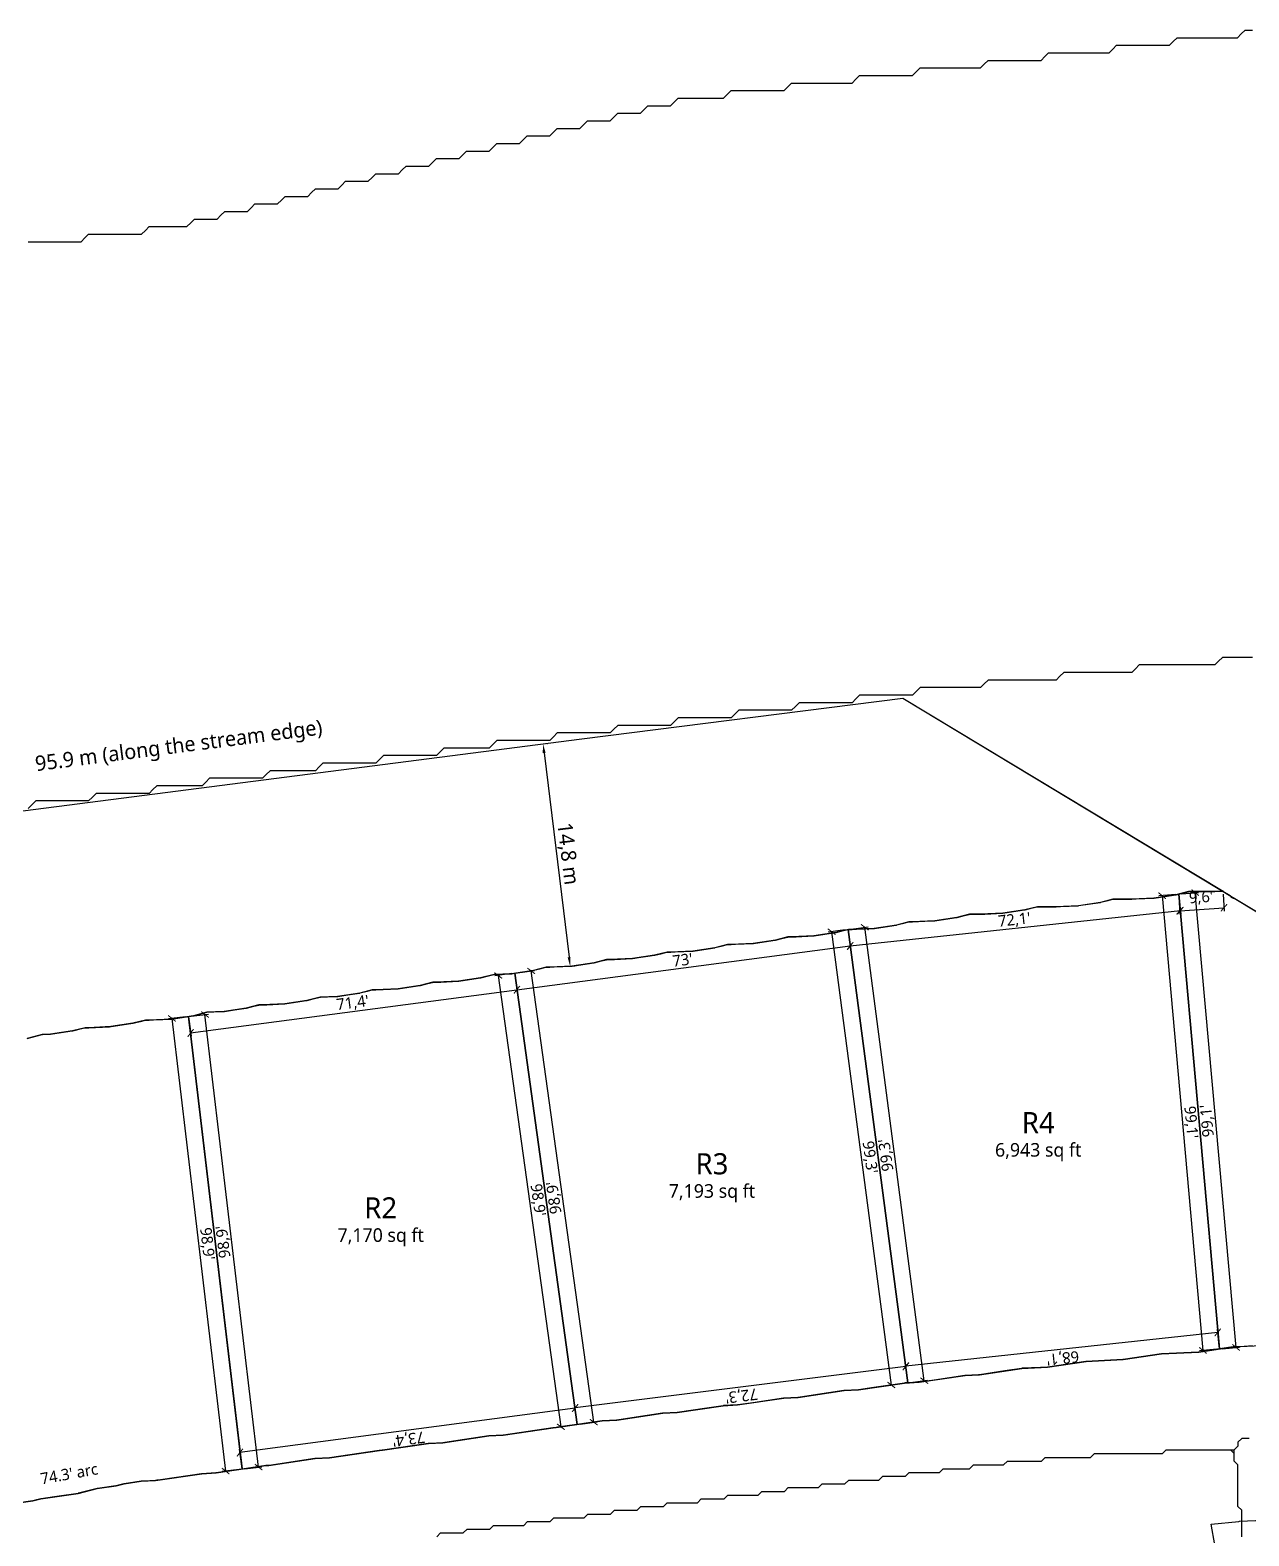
# Model space of a CAD drawing. Header units: metres. Extents: x 77 to 647, y -942 to -10.
# Drawn here: x 294.6 to 375.3, y -110.4 to -10.8 of the extents above; entities that cross this region are included whole.
import ezdxf
from ezdxf.enums import TextEntityAlignment as Align

# ---------------------------------------------------------------- set-up
doc = ezdxf.new("R2010")
doc.units = ezdxf.units.M
for name, color, linetype in [('COLONY_BOUNDARY', 3, 'Continuous'), ('DIM_BOUNDARY', 3, 'Continuous'), ('DIM_GARDEN', 82, 'Continuous'), ('DIM_PLOTS', 5, 'Continuous'), ('DIM_PLOTS_ARC', 5, 'Continuous'), ('MEDIANS', 94, 'Continuous'), ('PLOT_TEXT', 7, 'Continuous'), ('PLOTS', 1, 'Continuous'), ('RIVERSIDE_GARDEN', 82, 'Continuous'), ('ROAD_CENTRELINE', 9, 'Continuous'), ('ROADS', 8, 'Continuous'), ('STREAM', 5, 'Continuous')]:
    doc.layers.add(name, color=color, linetype=linetype)
doc.styles.add('OpenSans', font='OpenSans-Regular.ttf')
doc.dimstyles.new('PLOT_FT', dxfattribs={"dimtxt": 0.75, "dimasz": 0.45, "dimexe": 0.225, "dimexo": 0.1875, "dimgap": 0.15, "dimtad": 1, "dimdec": 1, "dimlfac": 3.28084, "dimtxsty": 'OpenSans', "dimblk": 'ARCHTICK', "dimcen": 2.5, "dimazin": 3, "dimtfac": 1, "dimtmove": 0, "dimatfit": 3})
doc.dimstyles.new('ROAD_M', dxfattribs={"dimtxt": 1, "dimasz": 0.6, "dimexe": 0.3, "dimexo": 0.25, "dimgap": 0.2, "dimtad": 1, "dimdec": 1, "dimtxsty": 'OpenSans', "dimcen": 2.5, "dimazin": 3, "dimtfac": 1, "dimtmove": 0, "dimatfit": 3})

# ---------------------------------------------------------------- blocks, each defined once
blk = doc.blocks.new('_ARCHTICK')
at = {"color": 0, "linetype": 'BYBLOCK', "const_width": 0.15}
blk.add_lwpolyline([(-0.5, -0.5), (0.5, 0.5)], dxfattribs=at)
blk = doc.blocks.new('*D2')
at = {"color": 0}
for p, q in [((304.917, -76.032), (303.787, -76.166)), ((304.011, -76.139), (307.558, -106.084)), ((308.464, -105.976), (307.335, -106.11))]:
    blk.add_line(p, q, dxfattribs=at)
at = {"layer": 'Defpoints'}
for p in [(304.011, -76.139), (305.103, -76.01), (308.65, -105.954)]:
    blk.add_point(p, dxfattribs=at)
at = {"layer": 'DIM_PLOTS', "color": 0, "xscale": 0.44999999999999996, "yscale": 0.44999999999999996}
for p, rotation in [((304.011, -76.139), 96.75597463988943), ((307.558, -106.084), -83.24402536011057)]:
    blk.add_blockref('_ARCHTICK', p, dxfattribs=dict(at, rotation=rotation))
at = {"layer": 'DIM_PLOTS', "color": 0, "insert": (306.306, -91.05), "char_height": 0.75, "attachment_point": 5, "rotation": 276.75597, "style": 'OpenSans'}
blk.add_mtext("98,9'", dxfattribs=at)
blk = doc.blocks.new('*D3')
at = {"color": 0}
for p, q in [((330.68, -101.914), (308.506, -104.864)), ((330.8, -102.818), (330.65, -101.691)), ((308.626, -105.769), (308.476, -104.641))]:
    blk.add_line(p, q, dxfattribs=at)
at = {"layer": 'Defpoints'}
for p in [(330.68, -101.914), (330.825, -103.004), (308.651, -105.955)]:
    blk.add_point(p, dxfattribs=at)
at = {"layer": 'DIM_PLOTS', "color": 0, "xscale": 0.44999999999999996, "yscale": 0.44999999999999996}
for p, rotation in [((330.68, -101.914), 7.578768556528843), ((308.506, -104.864), -172.42123144347116)]:
    blk.add_blockref('_ARCHTICK', p, dxfattribs=dict(at, rotation=rotation))
at = {"layer": 'DIM_PLOTS', "color": 0, "insert": (319.662, -103.909), "char_height": 0.75, "attachment_point": 5, "rotation": 187.57877, "style": 'OpenSans'}
blk.add_mtext("73,4'", dxfattribs=at)
blk = doc.blocks.new('*D4')
at = {"color": 0}
for p, q in [((305.29, -75.987), (306.419, -75.853)), ((309.743, -105.825), (306.196, -75.88)), ((308.837, -105.932), (309.967, -105.799))]:
    blk.add_line(p, q, dxfattribs=at)
at = {"layer": 'Defpoints'}
for p in [(305.103, -76.009), (308.651, -105.955), (309.743, -105.825)]:
    blk.add_point(p, dxfattribs=at)
at = {"layer": 'DIM_PLOTS', "color": 0, "xscale": 0.44999999999999996, "yscale": 0.44999999999999996}
for p, rotation in [((306.196, -75.88), 96.75592663184092), ((309.743, -105.825), 276.7559266318409)]:
    blk.add_blockref('_ARCHTICK', p, dxfattribs=dict(at, rotation=rotation))
at = {"layer": 'DIM_PLOTS', "color": 0, "insert": (307.448, -90.914), "char_height": 0.75, "attachment_point": 5, "rotation": 96.75593, "style": 'OpenSans'}
blk.add_mtext("98,9'", dxfattribs=at)
blk = doc.blocks.new('*D5')
at = {"color": 0}
for p, q in [((326.71, -73.333), (326.86, -74.461)), ((305.248, -77.1), (326.83, -74.238)), ((305.128, -76.195), (305.277, -77.323))]:
    blk.add_line(p, q, dxfattribs=at)
at = {"layer": 'Defpoints'}
for p in [(326.685, -73.148), (305.103, -76.009), (305.248, -77.1)]:
    blk.add_point(p, dxfattribs=at)
at = {"layer": 'DIM_PLOTS', "color": 0, "xscale": 0.44999999999999996, "yscale": 0.44999999999999996}
for p, rotation in [((326.83, -74.238), 7.5530966380706195), ((305.248, -77.1), 187.55309663807063)]:
    blk.add_blockref('_ARCHTICK', p, dxfattribs=dict(at, rotation=rotation))
at = {"layer": 'DIM_PLOTS', "color": 0, "insert": (315.97, -75.148), "char_height": 0.75, "attachment_point": 5, "rotation": 7.5531, "style": 'OpenSans'}
blk.add_mtext("71,4'", dxfattribs=at)
blk = doc.blocks.new('*D6')
at = {"color": 0}
for p, q in [((326.5, -73.173), (325.373, -73.33)), ((325.596, -73.299), (329.735, -103.155)), ((330.639, -103.03), (329.512, -103.186))]:
    blk.add_line(p, q, dxfattribs=at)
at = {"layer": 'Defpoints'}
for p in [(325.596, -73.299), (326.685, -73.148), (330.825, -103.004)]:
    blk.add_point(p, dxfattribs=at)
at = {"layer": 'DIM_PLOTS', "color": 0, "xscale": 0.44999999999999996, "yscale": 0.44999999999999996}
for p, rotation in [((325.596, -73.299), 97.893461445493), ((329.735, -103.155), -82.106538554507)]:
    blk.add_blockref('_ARCHTICK', p, dxfattribs=dict(at, rotation=rotation))
at = {"layer": 'DIM_PLOTS', "color": 0, "insert": (328.186, -88.155), "char_height": 0.75, "attachment_point": 5, "rotation": 277.89346, "style": 'OpenSans'}
blk.add_mtext("98,9'", dxfattribs=at)
blk = doc.blocks.new('*D7')
at = {"color": 0}
for p, q in [((352.55, -99.158), (330.687, -101.913)), ((352.664, -100.063), (352.522, -98.934)), ((330.801, -102.818), (330.659, -101.69))]:
    blk.add_line(p, q, dxfattribs=at)
at = {"layer": 'Defpoints'}
for p in [(352.55, -99.158), (352.688, -100.249), (330.825, -103.004)]:
    blk.add_point(p, dxfattribs=at)
at = {"layer": 'DIM_PLOTS', "color": 0, "xscale": 0.44999999999999996, "yscale": 0.44999999999999996}
for p, rotation in [((352.55, -99.158), 7.182496109226975), ((330.687, -101.913), -172.81750389077303)]:
    blk.add_blockref('_ARCHTICK', p, dxfattribs=dict(at, rotation=rotation))
at = {"layer": 'DIM_PLOTS', "color": 0, "insert": (341.684, -101.056), "char_height": 0.75, "attachment_point": 5, "rotation": 187.1825, "style": 'OpenSans'}
blk.add_mtext("72,3'", dxfattribs=at)
blk = doc.blocks.new('*D8')
at = {"color": 0}
for p, q in [((326.871, -73.122), (327.998, -72.966)), ((331.914, -102.853), (327.775, -72.996)), ((331.011, -102.978), (332.137, -102.822))]:
    blk.add_line(p, q, dxfattribs=at)
at = {"layer": 'Defpoints'}
for p in [(326.685, -73.148), (330.825, -103.004), (331.914, -102.853)]:
    blk.add_point(p, dxfattribs=at)
at = {"layer": 'DIM_PLOTS', "color": 0, "xscale": 0.44999999999999996, "yscale": 0.44999999999999996}
for p, rotation in [((327.775, -72.996), 97.89346144549302), ((331.914, -102.853), 277.893461445493)]:
    blk.add_blockref('_ARCHTICK', p, dxfattribs=dict(at, rotation=rotation))
at = {"layer": 'DIM_PLOTS', "color": 0, "insert": (329.325, -87.997), "char_height": 0.75, "attachment_point": 5, "rotation": 97.89346, "style": 'OpenSans'}
blk.add_mtext("98,9'", dxfattribs=at)
blk = doc.blocks.new('*D9')
at = {"color": 0}
for p, q in [((348.763, -70.441), (348.911, -71.569)), ((326.828, -74.238), (348.882, -71.346)), ((326.71, -73.333), (326.858, -74.461))]:
    blk.add_line(p, q, dxfattribs=at)
at = {"layer": 'Defpoints'}
for p in [(348.739, -70.255), (326.685, -73.148), (326.828, -74.238)]:
    blk.add_point(p, dxfattribs=at)
at = {"layer": 'DIM_PLOTS', "color": 0, "xscale": 0.44999999999999996, "yscale": 0.44999999999999996}
for p, rotation in [((348.882, -71.346), 7.471365682829968), ((326.828, -74.238), 187.47136568282997)]:
    blk.add_blockref('_ARCHTICK', p, dxfattribs=dict(at, rotation=rotation))
at = {"layer": 'DIM_PLOTS', "color": 0, "insert": (337.787, -72.272), "char_height": 0.75, "attachment_point": 5, "rotation": 7.47137, "style": 'OpenSans'}
blk.add_mtext("73'", dxfattribs=at)
blk = doc.blocks.new('*D10')
at = {"color": 0}
for p, q in [((348.553, -70.28), (347.425, -70.428)), ((347.648, -70.399), (351.597, -100.393)), ((352.502, -100.274), (351.374, -100.422))]:
    blk.add_line(p, q, dxfattribs=at)
at = {"layer": 'Defpoints'}
for p in [(347.648, -70.399), (348.739, -70.255), (352.688, -100.249)]:
    blk.add_point(p, dxfattribs=at)
at = {"layer": 'DIM_PLOTS', "color": 0, "xscale": 0.44999999999999996, "yscale": 0.44999999999999996}
for p, rotation in [((347.648, -70.399), 97.50030041670291), ((351.597, -100.393), -82.49969958329709)]:
    blk.add_blockref('_ARCHTICK', p, dxfattribs=dict(at, rotation=rotation))
at = {"layer": 'DIM_PLOTS', "color": 0, "insert": (350.143, -85.327), "char_height": 0.75, "attachment_point": 5, "rotation": 277.5003, "style": 'OpenSans'}
blk.add_mtext("99,3'", dxfattribs=at)
blk = doc.blocks.new('*D11')
at = {"color": 0}
for p, q in [((373.19, -96.913), (352.569, -99.156)), ((373.288, -97.82), (373.165, -96.689)), ((352.667, -100.063), (352.544, -98.932))]:
    blk.add_line(p, q, dxfattribs=at)
at = {"layer": 'Defpoints'}
for p in [(373.19, -96.913), (373.309, -98.006), (352.688, -100.249)]:
    blk.add_point(p, dxfattribs=at)
at = {"layer": 'DIM_PLOTS', "color": 0, "xscale": 0.44999999999999996, "yscale": 0.44999999999999996}
for p, rotation in [((373.19, -96.913), 6.207453972948571), ((352.569, -99.156), -173.79254602705143)]:
    blk.add_blockref('_ARCHTICK', p, dxfattribs=dict(at, rotation=rotation))
at = {"layer": 'DIM_PLOTS', "color": 0, "insert": (362.936, -98.556), "char_height": 0.75, "attachment_point": 5, "rotation": 186.20745, "style": 'OpenSans'}
blk.add_mtext("68,1'", dxfattribs=at)
blk = doc.blocks.new('*D12')
at = {"color": 0}
for p, q in [((348.94, -70.227), (350.068, -70.079)), ((353.778, -100.106), (349.845, -70.108)), ((352.874, -100.225), (354.001, -100.077))]:
    blk.add_line(p, q, dxfattribs=at)
at = {"layer": 'Defpoints'}
for p in [(348.754, -70.252), (352.688, -100.249), (353.778, -100.106)]:
    blk.add_point(p, dxfattribs=at)
at = {"layer": 'DIM_PLOTS', "color": 0, "xscale": 0.44999999999999996, "yscale": 0.44999999999999996}
for p, rotation in [((349.845, -70.108), 97.47075334394916), ((353.778, -100.106), 277.4707533439491)]:
    blk.add_blockref('_ARCHTICK', p, dxfattribs=dict(at, rotation=rotation))
at = {"layer": 'DIM_PLOTS', "color": 0, "insert": (351.291, -85.176), "char_height": 0.75, "attachment_point": 5, "rotation": 97.47075, "style": 'OpenSans'}
blk.add_mtext("99,3'", dxfattribs=at)
blk = doc.blocks.new('*D13')
at = {"color": 0}
for p, q in [((370.626, -68.102), (370.747, -69.233)), ((348.871, -71.345), (370.723, -69.009)), ((348.774, -70.438), (348.895, -71.569))]:
    blk.add_line(p, q, dxfattribs=at)
at = {"layer": 'Defpoints'}
for p in [(370.607, -67.915), (348.754, -70.252), (348.871, -71.345)]:
    blk.add_point(p, dxfattribs=at)
at = {"layer": 'DIM_PLOTS', "color": 0, "xscale": 0.44999999999999996, "yscale": 0.44999999999999996}
for p, rotation in [((370.723, -69.009), 6.102138591460679), ((348.871, -71.345), 186.1021385914607)]:
    blk.add_blockref('_ARCHTICK', p, dxfattribs=dict(at, rotation=rotation))
at = {"layer": 'DIM_PLOTS', "color": 0, "insert": (359.741, -69.655), "char_height": 0.75, "attachment_point": 5, "rotation": 6.10214, "style": 'OpenSans'}
blk.add_mtext("72,1'", dxfattribs=at)
blk = doc.blocks.new('*D14')
at = {"color": 0}
for p, q in [((370.42, -67.932), (369.287, -68.034)), ((369.511, -68.014), (372.213, -98.105)), ((373.122, -98.023), (371.989, -98.125))]:
    blk.add_line(p, q, dxfattribs=at)
at = {"layer": 'Defpoints'}
for p in [(369.511, -68.014), (370.607, -67.915), (373.309, -98.006)]:
    blk.add_point(p, dxfattribs=at)
at = {"layer": 'DIM_PLOTS', "color": 0, "xscale": 0.44999999999999996, "yscale": 0.44999999999999996}
for p, rotation in [((369.511, -68.014), 95.13124490433643), ((372.213, -98.105), -84.86875509566357)]:
    blk.add_blockref('_ARCHTICK', p, dxfattribs=dict(at, rotation=rotation))
at = {"layer": 'DIM_PLOTS', "color": 0, "insert": (371.385, -83.012), "char_height": 0.75, "attachment_point": 5, "rotation": 275.13124, "style": 'OpenSans'}
blk.add_mtext("99,1'", dxfattribs=at)
blk = doc.blocks.new('*D15')
at = {"color": 0}
for p, q in [((370.793, -67.899), (371.926, -67.797)), ((374.404, -97.908), (371.702, -67.817)), ((373.495, -97.989), (374.628, -97.888))]:
    blk.add_line(p, q, dxfattribs=at)
at = {"layer": 'Defpoints'}
for p in [(370.607, -67.915), (373.309, -98.006), (374.404, -97.908)]:
    blk.add_point(p, dxfattribs=at)
at = {"layer": 'DIM_PLOTS', "color": 0, "xscale": 0.44999999999999996, "yscale": 0.44999999999999996}
for p, rotation in [((371.702, -67.817), 95.13124490433641), ((374.404, -97.908), 275.1312449043364)]:
    blk.add_blockref('_ARCHTICK', p, dxfattribs=dict(at, rotation=rotation))
at = {"layer": 'DIM_PLOTS', "color": 0, "insert": (372.53, -82.909), "char_height": 0.75, "attachment_point": 5, "rotation": 95.13124, "style": 'OpenSans'}
blk.add_mtext("99,1'", dxfattribs=at)
blk = doc.blocks.new('*D16')
at = {"color": 0}
for p, q in [((370.619, -68.102), (370.695, -69.237)), ((373.542, -67.908), (373.617, -69.043)), ((370.68, -69.013), (373.602, -68.818))]:
    blk.add_line(p, q, dxfattribs=at)
at = {"layer": 'Defpoints'}
for p in [(373.529, -67.721), (370.607, -67.915), (370.68, -69.013)]:
    blk.add_point(p, dxfattribs=at)
at = {"layer": 'DIM_PLOTS', "color": 0, "xscale": 0.44999999999999996, "yscale": 0.44999999999999996}
for p, rotation in [((370.68, -69.013), 183.81187585987345), ((373.602, -68.818), 3.811875859873441)]:
    blk.add_blockref('_ARCHTICK', p, dxfattribs=dict(at, rotation=rotation))
at = {"layer": 'DIM_PLOTS', "color": 0, "insert": (372.091, -68.167), "char_height": 0.75, "attachment_point": 5, "rotation": 3.81188, "style": 'OpenSans'}
blk.add_mtext("9,6'", dxfattribs=at)
blk = doc.blocks.new('_CLOSEDFILLED')
at = {"color": 0, "linetype": 'BYBLOCK'}
blk.add_solid([(-1, 0.16), (0, 0), (-1, -0.16)], dxfattribs=at)
blk = doc.blocks.new('*D243')
at = {"color": 0}
for p, q in [((328.633, -58.575), (330.281, -72.09)), ((328.809, -57.949), (328.858, -57.943)), ((330.602, -72.655), (330.651, -72.649))]:
    blk.add_line(p, q, dxfattribs=at)
at = {"layer": 'Defpoints'}
for p in [(328.56, -57.98), (328.56, -57.98), (330.353, -72.686)]:
    blk.add_point(p, dxfattribs=at)
at = {"layer": 'DIM_GARDEN', "color": 0, "xscale": 0.6, "yscale": 0.6}
for p, rotation in [((328.56, -57.98), 96.95140750214753), ((330.353, -72.686), -83.04859249785247)]:
    blk.add_blockref('_CLOSEDFILLED', p, dxfattribs=dict(at, rotation=rotation))
at = {"layer": 'DIM_GARDEN', "color": 0, "insert": (330.152, -65.248), "char_height": 1, "attachment_point": 5, "rotation": 276.95141, "style": 'OpenSans'}
blk.add_mtext('14,8 m', dxfattribs=at)

msp = doc.modelspace()

# ---------------------------------------------------------------- linework, layer by layer
at = {"layer": 'COLONY_BOUNDARY'}
msp.add_lwpolyline([(208.6, -107.93), (221.48, -103.71), (247.6, -87.66), (258.4, -72.16), (277.21, -65.62), (293.47, -62.5), (331.12, -57.65), (352.37, -54.94), (384.19, -74.16), (400.25, -83.6), (431.09, -108.36), (448.39, -121.73)], dxfattribs=at)
at = {"layer": 'MEDIANS'}
msp.add_lwpolyline([(374.934, -121.909), (372.765, -109.608), (374.597, -109.413), (374.627, -109.411), (375.685, -109.361), (375.763, -109.354), (377.885, -121.387)], dxfattribs=at)
at = {"layer": 'PLOTS'}
for points in [[(375.49, -97.807), (374.939, -97.835), (374.245, -97.869), (374.23, -97.87), (374.216, -97.872), (373.309, -98.006), (370.607, -67.915), (370.936, -67.832), (370.936, -67.832), (371.254, -67.752), (371.26, -67.75), (371.266, -67.75), (372.992, -67.75), (373, -67.75), (373.008, -67.75), (373.529, -67.721), (374.012, -68.012), (374.016, -68.02), (374.031, -68.045), (374.048, -68.068), (374.068, -68.09), (374.09, -68.11), (374.113, -68.128), (374.138, -68.143), (374.165, -68.155), (374.193, -68.165), (374.221, -68.173), (374.241, -68.176), (374.241, -68.176), (374.263, -68.179), (374.268, -68.18), (374.282, -68.184), (374.287, -68.185), (374.301, -68.19), (374.305, -68.192), (374.319, -68.198), (374.326, -68.202), (374.333, -68.206), (379.847, -71.537)], [(294.443, -77.457), (295.42, -77.213), (295.424, -77.212), (295.436, -77.21), (295.441, -77.209), (295.956, -77.181), (295.97, -77.18), (295.984, -77.178), (297.415, -76.962), (297.43, -76.96), (297.444, -76.956), (297.715, -76.888), (297.936, -76.832), (298.251, -76.752), (298.255, -76.751), (298.26, -76.751), (298.265, -76.75), (298.269, -76.75), (298.493, -76.75), (298.5, -76.75), (298.507, -76.75), (299.867, -76.685), (299.879, -76.684), (299.904, -76.683), (299.955, -76.681), (299.97, -76.68), (299.985, -76.678), (300.723, -76.567), (301.415, -76.462), (301.43, -76.46), (301.444, -76.456), (301.715, -76.388), (301.936, -76.332), (302.251, -76.252), (302.255, -76.251), (302.26, -76.251), (302.265, -76.25), (302.269, -76.25), (302.493, -76.25), (302.5, -76.25), (302.507, -76.25), (302.793, -76.236), (303.4, -76.207), (303.955, -76.181), (303.97, -76.18), (303.985, -76.178), (305.096, -76.01), (305.103, -76.01), (305.104, -76.017), (308.65, -105.947), (308.65, -105.954), (308.644, -105.956), (306.941, -106.208), (306.933, -106.209), (306.926, -106.21), (306.919, -106.211), (306.909, -106.211), (305.994, -106.259), (305.98, -106.26), (305.966, -106.262), (303.255, -106.662), (303.019, -106.697), (302.976, -106.703), (302.967, -106.705), (302.967, -106.705), (302.94, -106.708), (302.933, -106.709), (302.926, -106.71), (302.919, -106.711), (302.176, -106.75), (302.015, -106.758), (301.994, -106.759), (301.98, -106.76), (301.966, -106.762), (300.854, -106.928), (300.84, -106.93), (300.827, -106.933), (300.573, -106.995), (300.321, -107.057), (300.313, -107.059), (300.306, -107.06), (300.299, -107.062), (299.086, -107.238), (299.07, -107.24), (299.055, -107.244), (297.821, -107.557), (297.814, -107.559), (297.806, -107.56), (297.799, -107.562), (296.56, -107.747), (296.245, -107.794), (295.354, -107.928), (295.34, -107.93), (295.327, -107.933), (295.247, -107.953), (295.059, -107.999), (294.821, -108.057), (294.813, -108.059), (294.806, -108.06), (294.799, -108.062), (293.586, -108.238)]]:
    msp.add_lwpolyline(points, dxfattribs=at)
for points in [[(348.754, -70.252), (348.76, -70.25), (348.766, -70.25), (348.993, -70.25), (349, -70.25), (349.007, -70.25), (349.293, -70.236), (350.455, -70.181), (350.47, -70.18), (350.485, -70.178), (351.915, -69.962), (351.93, -69.96), (351.944, -69.956), (352.436, -69.832), (352.754, -69.752), (352.76, -69.75), (352.766, -69.75), (352.993, -69.75), (353, -69.75), (353.007, -69.75), (354.209, -69.692), (354.213, -69.692), (354.455, -69.681), (354.47, -69.68), (354.485, -69.678), (355.915, -69.462), (355.93, -69.46), (355.944, -69.456), (356.436, -69.332), (356.754, -69.252), (356.76, -69.25), (356.766, -69.25), (357.493, -69.25), (357.5, -69.25), (357.507, -69.25), (357.793, -69.236), (358.955, -69.181), (358.97, -69.18), (358.985, -69.178), (360.415, -68.962), (360.43, -68.96), (360.444, -68.956), (360.936, -68.832), (361.254, -68.752), (361.26, -68.75), (361.266, -68.75), (362.493, -68.75), (362.5, -68.75), (362.507, -68.75), (362.793, -68.736), (363.955, -68.681), (363.97, -68.68), (363.985, -68.678), (365.415, -68.462), (365.43, -68.46), (365.444, -68.456), (365.936, -68.332), (366.254, -68.252), (366.26, -68.25), (366.266, -68.25), (367.493, -68.25), (367.5, -68.25), (367.507, -68.25), (367.793, -68.236), (368.955, -68.181), (368.97, -68.18), (368.985, -68.178), (370.415, -67.962), (370.43, -67.96), (370.444, -67.956), (370.607, -67.915), (373.309, -98.006), (371.937, -98.209), (371.923, -98.21), (369.495, -98.329), (369.48, -98.33), (369.465, -98.332), (366.937, -98.709), (366.923, -98.71), (364.495, -98.829), (364.48, -98.83), (364.465, -98.832), (361.937, -99.209), (361.922, -99.21), (361.457, -99.232), (360.245, -99.289), (360.23, -99.29), (360.215, -99.292), (359.11, -99.458), (357.437, -99.709), (357.423, -99.71), (357.382, -99.713), (357.359, -99.714), (356.494, -99.759), (356.48, -99.76), (356.466, -99.762), (354.432, -100.062), (353.437, -100.209), (353.423, -100.21), (352.688, -100.249), (348.739, -70.255), (348.754, -70.252)], [(327.154, -73.077), (327.915, -72.962), (327.93, -72.96), (327.944, -72.956), (328.436, -72.832), (328.754, -72.752), (328.76, -72.75), (328.766, -72.75), (328.993, -72.75), (329, -72.75), (329.007, -72.75), (329.293, -72.736), (330.455, -72.681), (330.47, -72.68), (330.485, -72.678), (331.915, -72.462), (331.93, -72.46), (331.944, -72.456), (332.436, -72.332), (332.754, -72.252), (332.76, -72.25), (332.766, -72.25), (332.993, -72.25), (333, -72.25), (333.007, -72.25), (333.293, -72.236), (334.455, -72.181), (334.47, -72.18), (334.485, -72.178), (334.638, -72.155), (334.884, -72.118), (335.64, -72.004), (335.915, -71.962), (335.93, -71.96), (335.944, -71.956), (336.436, -71.832), (336.754, -71.752), (336.76, -71.75), (336.766, -71.75), (336.993, -71.75), (337, -71.75), (337.007, -71.75), (337.293, -71.736), (338.455, -71.681), (338.47, -71.68), (338.485, -71.678), (339.915, -71.462), (339.93, -71.46), (339.944, -71.456), (340.436, -71.332), (340.754, -71.252), (340.76, -71.25), (340.766, -71.25), (340.993, -71.25), (341, -71.25), (341.007, -71.25), (341.293, -71.236), (342.455, -71.181), (342.47, -71.18), (342.485, -71.178), (343.915, -70.962), (343.93, -70.96), (343.944, -70.956), (344.436, -70.832), (344.754, -70.752), (344.76, -70.75), (344.766, -70.75), (344.993, -70.75), (345, -70.75), (345.007, -70.75), (345.293, -70.736), (346.455, -70.681), (346.47, -70.68), (346.485, -70.678), (347.915, -70.462), (347.93, -70.46), (347.944, -70.456), (348.436, -70.332), (348.739, -70.255), (352.688, -100.249), (352.494, -100.259), (352.48, -100.26), (352.466, -100.262), (350.432, -100.562), (349.437, -100.709), (349.423, -100.71), (348.494, -100.759), (348.48, -100.76), (348.466, -100.762), (346.432, -101.062), (345.437, -101.209), (345.423, -101.21), (344.494, -101.259), (344.48, -101.26), (344.466, -101.262), (342.432, -101.562), (341.437, -101.709), (341.423, -101.71), (340.494, -101.759), (340.48, -101.76), (340.466, -101.762), (339.54, -101.899), (339.242, -101.943), (337.437, -102.209), (337.423, -102.21), (336.494, -102.259), (336.48, -102.26), (336.466, -102.262), (334.432, -102.562), (333.437, -102.709), (333.423, -102.71), (332.494, -102.759), (332.48, -102.76), (332.466, -102.762), (330.825, -103.004), (326.685, -73.148), (327.154, -73.077)], [(305.415, -75.962), (305.43, -75.96), (305.445, -75.956), (305.853, -75.851), (306.312, -75.732), (306.32, -75.73), (306.328, -75.73), (307.26, -75.689), (307.454, -75.681), (307.47, -75.68), (307.486, -75.678), (308.154, -75.577), (308.915, -75.462), (308.93, -75.46), (308.944, -75.456), (309.436, -75.332), (309.754, -75.252), (309.76, -75.25), (309.766, -75.25), (309.993, -75.25), (310, -75.25), (310.007, -75.25), (310.293, -75.236), (311.455, -75.181), (311.47, -75.18), (311.485, -75.178), (312.915, -74.962), (312.93, -74.96), (312.945, -74.956), (313.353, -74.851), (313.812, -74.732), (313.82, -74.73), (313.828, -74.73), (314.76, -74.689), (314.954, -74.681), (314.97, -74.68), (314.986, -74.678), (315.654, -74.577), (316.415, -74.462), (316.43, -74.46), (316.444, -74.456), (316.936, -74.332), (317.254, -74.252), (317.26, -74.25), (317.266, -74.25), (317.493, -74.25), (317.5, -74.25), (317.507, -74.25), (317.828, -74.234), (317.98, -74.227), (318.955, -74.181), (318.97, -74.18), (318.985, -74.178), (320.415, -73.962), (320.43, -73.96), (320.444, -73.956), (320.936, -73.832), (321.254, -73.752), (321.26, -73.75), (321.266, -73.75), (321.493, -73.75), (321.5, -73.75), (321.507, -73.75), (321.793, -73.736), (322.955, -73.681), (322.97, -73.68), (322.985, -73.678), (324.415, -73.462), (324.43, -73.46), (324.445, -73.456), (324.853, -73.351), (325.312, -73.232), (325.32, -73.23), (325.328, -73.23), (326.26, -73.189), (326.454, -73.181), (326.47, -73.18), (326.486, -73.178), (326.685, -73.148), (330.825, -103.004), (329.437, -103.209), (329.423, -103.21), (329.337, -103.215), (329.245, -103.219), (329.23, -103.22), (329.216, -103.222), (325.937, -103.709), (325.923, -103.71), (324.994, -103.759), (324.98, -103.76), (324.966, -103.762), (322.932, -104.062), (321.937, -104.209), (321.923, -104.21), (321.092, -104.254), (320.994, -104.259), (320.98, -104.26), (320.966, -104.262), (317.937, -104.709), (317.923, -104.71), (317.837, -104.715), (317.745, -104.719), (317.73, -104.72), (317.716, -104.722), (314.437, -105.209), (314.423, -105.21), (313.494, -105.259), (313.48, -105.26), (313.466, -105.262), (310.437, -105.709), (310.423, -105.71), (310.337, -105.715), (310.245, -105.719), (310.23, -105.72), (310.216, -105.722), (308.651, -105.955), (305.103, -76.009), (305.415, -75.962)]]:
    msp.add_lwpolyline(points, close=True, dxfattribs=at)
at = {"layer": 'RIVERSIDE_GARDEN'}
msp.add_lwpolyline([(293.47, -62.5), (331.12, -57.65), (352.37, -54.94), (373.54, -67.72), (373, -67.75), (371.26, -67.75), (370.43, -67.96), (368.97, -68.18), (367.5, -68.25), (366.26, -68.25), (365.43, -68.46), (363.97, -68.68), (362.5, -68.75), (361.26, -68.75), (360.43, -68.96), (358.97, -69.18), (357.5, -69.25), (356.76, -69.25), (355.93, -69.46), (354.47, -69.68), (353, -69.75), (352.76, -69.75), (351.93, -69.96), (350.47, -70.18), (349, -70.25), (348.76, -70.25), (347.93, -70.46), (346.47, -70.68), (345, -70.75), (344.76, -70.75), (343.93, -70.96), (342.47, -71.18), (341, -71.25), (340.76, -71.25), (339.93, -71.46), (338.47, -71.68), (337, -71.75), (336.76, -71.75), (335.93, -71.96), (334.47, -72.18), (333, -72.25), (332.76, -72.25), (331.93, -72.46), (330.47, -72.68), (329, -72.75), (328.76, -72.75), (327.93, -72.96), (326.47, -73.18), (325.32, -73.23), (324.43, -73.46), (322.97, -73.68), (321.5, -73.75), (321.26, -73.75), (320.43, -73.96), (318.97, -74.18), (317.5, -74.25), (317.26, -74.25), (316.43, -74.46), (314.97, -74.68), (313.82, -74.73), (312.93, -74.96), (311.47, -75.18), (310, -75.25), (309.76, -75.25), (308.93, -75.46), (307.47, -75.68), (306.32, -75.73), (305.43, -75.96), (303.97, -76.18), (302.5, -76.25), (302.26, -76.25), (301.43, -76.46), (299.97, -76.68), (298.5, -76.75), (298.26, -76.75), (297.43, -76.96), (295.97, -77.18), (295.43, -77.21), (294.43, -77.46)], dxfattribs=at)
at = {"layer": 'ROAD_CENTRELINE'}
for points in [[(375.28, -103.932), (375.03, -103.932), (374.78, -103.932), (374.53, -104.182), (374.53, -104.432), (374.28, -104.682)], [(321.53, -110.432), (321.78, -110.182), (322.03, -110.182), (322.28, -110.182), (322.53, -110.182), (322.78, -110.182), (323.03, -110.182), (323.28, -110.182), (323.53, -109.932), (323.78, -109.932), (324.03, -109.932), (324.28, -109.932), (324.53, -109.932), (324.78, -109.932), (325.03, -109.932), (325.28, -109.682), (325.53, -109.682), (325.78, -109.682), (326.03, -109.682), (326.28, -109.682), (326.53, -109.682), (326.78, -109.682), (327.03, -109.682), (327.28, -109.682), (327.53, -109.432), (327.78, -109.432), (328.03, -109.432), (328.28, -109.432), (328.53, -109.432), (328.78, -109.432), (329.03, -109.432), (329.28, -109.182), (329.53, -109.182), (329.78, -109.182), (330.03, -109.182), (330.28, -109.182), (330.53, -109.182), (330.78, -109.182), (331.03, -109.182), (331.28, -109.182), (331.53, -108.932), (331.78, -108.932), (332.03, -108.932), (332.28, -108.932), (332.53, -108.932), (332.78, -108.932), (333.03, -108.932), (333.28, -108.682), (333.53, -108.682), (333.78, -108.682), (334.03, -108.682), (334.28, -108.682), (334.53, -108.682), (334.78, -108.682), (335.03, -108.432), (335.28, -108.432), (335.53, -108.432), (335.78, -108.432), (336.03, -108.432), (336.28, -108.432), (336.53, -108.432), (336.78, -108.182), (337.03, -108.182), (337.28, -108.182), (337.53, -108.182), (337.78, -108.182), (338.03, -108.182), (338.28, -108.182), (338.53, -108.182), (338.78, -108.182), (339.03, -107.932), (339.28, -107.932), (339.53, -107.932), (339.78, -107.932), (340.03, -107.932), (340.28, -107.932), (340.53, -107.932), (340.78, -107.682), (341.03, -107.682), (341.28, -107.682), (341.53, -107.682), (341.78, -107.682), (342.03, -107.682), (342.28, -107.682), (342.53, -107.682), (342.78, -107.682), (343.03, -107.432), (343.28, -107.432), (343.53, -107.432), (343.78, -107.432), (344.03, -107.432), (344.28, -107.432), (344.53, -107.432), (344.78, -107.182), (345.03, -107.182), (345.28, -107.182), (345.53, -107.182), (345.78, -107.182), (346.03, -107.182), (346.28, -107.182), (346.53, -107.182), (346.78, -107.182), (347.03, -106.932), (347.28, -106.932), (347.53, -106.932), (347.78, -106.932), (348.03, -106.932), (348.28, -106.932), (348.53, -106.932), (348.78, -106.682), (349.03, -106.682), (349.28, -106.682), (349.53, -106.682), (349.78, -106.682), (350.03, -106.682), (350.28, -106.682), (350.53, -106.682), (350.78, -106.682), (351.03, -106.432), (351.28, -106.432), (351.53, -106.432), (351.78, -106.432), (352.03, -106.432), (352.28, -106.432), (352.53, -106.432), (352.78, -106.182), (353.03, -106.182), (353.28, -106.182), (353.53, -106.182), (353.78, -106.182), (354.03, -106.182), (354.28, -106.182), (354.53, -106.182), (354.78, -106.182), (355.03, -105.932), (355.28, -105.932), (355.53, -105.932), (355.78, -105.932), (356.03, -105.932), (356.28, -105.932), (356.53, -105.932), (356.78, -105.932), (357.03, -105.682), (357.28, -105.682), (357.53, -105.682), (357.78, -105.682), (358.03, -105.682), (358.28, -105.682), (358.53, -105.682), (358.78, -105.682), (359.03, -105.682), (359.28, -105.432), (359.53, -105.432), (359.78, -105.432), (360.03, -105.432), (360.28, -105.432), (360.53, -105.432), (360.78, -105.432), (361.03, -105.432), (361.28, -105.432), (361.53, -105.432), (361.78, -105.182), (362.03, -105.182), (362.28, -105.182), (362.53, -105.182), (362.78, -105.182), (363.03, -105.182), (363.28, -105.182), (363.53, -105.182), (363.78, -105.182), (364.03, -105.182), (364.28, -105.182), (364.53, -105.182), (364.78, -105.182), (365.03, -104.932), (365.28, -104.932), (365.53, -104.932), (365.78, -104.932), (366.03, -104.932), (366.28, -104.932), (366.53, -104.932), (366.78, -104.932), (367.03, -104.932), (367.28, -104.932), (367.53, -104.932), (367.78, -104.932), (368.03, -104.932), (368.28, -104.932), (368.53, -104.932), (368.78, -104.932), (369.03, -104.932), (369.28, -104.932), (369.53, -104.932), (369.78, -104.682), (370.03, -104.682), (370.28, -104.682), (370.53, -104.682), (370.78, -104.682), (371.03, -104.682), (371.28, -104.682), (371.53, -104.682), (371.78, -104.682), (372.03, -104.682), (372.28, -104.682), (372.53, -104.682), (372.78, -104.682), (373.03, -104.682), (373.28, -104.682), (373.53, -104.682), (373.78, -104.682), (374.03, -104.682)], [(374.28, -104.932), (374.03, -104.682)], [(374.03, -104.682), (374.28, -104.682)], [(374.28, -104.932), (374.28, -104.682)], [(374.78, -110.432), (374.78, -110.182), (374.78, -109.932), (374.78, -109.682), (374.78, -109.432), (374.78, -109.182), (374.78, -108.932), (374.78, -108.682), (374.53, -108.432), (374.53, -108.182), (374.53, -107.932), (374.53, -107.682), (374.53, -107.432), (374.53, -107.182), (374.53, -106.932), (374.53, -106.682), (374.53, -106.432), (374.53, -106.182), (374.53, -105.932), (374.53, -105.682), (374.28, -105.432), (374.28, -105.182), (374.28, -104.932)]]:
    msp.add_lwpolyline(points, dxfattribs=at)
at = {"layer": 'ROADS'}
msp.add_lwpolyline([(293.57, -108.24), (294.81, -108.06), (295.34, -107.93), (297.81, -107.56), (299.07, -107.24), (300.31, -107.06), (300.84, -106.93), (301.98, -106.76), (302.93, -106.71), (305.98, -106.26), (306.93, -106.21), (310.23, -105.72), (310.43, -105.71), (313.48, -105.26), (314.43, -105.21), (317.73, -104.72), (317.93, -104.71), (320.98, -104.26), (321.93, -104.21), (324.98, -103.76), (325.93, -103.71), (329.23, -103.22), (329.43, -103.21), (332.48, -102.76), (333.43, -102.71), (336.48, -102.26), (337.43, -102.21), (340.48, -101.76), (341.43, -101.71), (344.48, -101.26), (345.43, -101.21), (348.48, -100.76), (349.43, -100.71), (352.48, -100.26), (353.43, -100.21), (356.48, -99.76), (357.43, -99.71), (360.23, -99.29), (361.93, -99.21), (364.48, -98.83), (366.93, -98.71), (369.48, -98.33), (371.93, -98.21), (374.23, -97.87), (377.43, -97.71)], dxfattribs=at)
at = {"layer": 'STREAM'}
for points in [[(294.5, -24.75), (295, -24.75), (295.5, -24.75), (296, -24.75), (296.5, -24.75), (297, -24.75), (297.5, -24.75), (298, -24.75), (298.25, -24.5), (298.5, -24.25), (299, -24.25), (299.5, -24.25), (300, -24.25), (300.5, -24.25), (301, -24.25), (301.5, -24.25), (302, -24.25), (302.25, -24), (302.5, -23.75), (303, -23.75), (303.5, -23.75), (304, -23.75), (304.5, -23.75), (305, -23.75), (305.25, -23.5), (305.5, -23.25), (306, -23.25), (306.5, -23.25), (307, -23.25), (307.25, -23), (307.5, -22.75), (308, -22.75), (308.5, -22.75), (309, -22.75), (309.25, -22.5), (309.5, -22.25), (310, -22.25), (310.5, -22.25), (311, -22.25), (311.25, -22), (311.5, -21.75), (312, -21.75), (312.5, -21.75), (313, -21.75), (313.25, -21.5), (313.5, -21.25), (314, -21.25), (314.5, -21.25), (315, -21.25), (315.25, -21), (315.5, -20.75), (316, -20.75), (316.5, -20.75), (317, -20.75), (317.25, -20.5), (317.5, -20.25), (318, -20.25), (318.5, -20.25), (319, -20.25), (319.25, -20), (319.5, -19.75), (320, -19.75), (320.5, -19.75), (321, -19.75), (321.25, -19.5), (321.5, -19.25), (322, -19.25), (322.5, -19.25), (323, -19.25), (323.25, -19), (323.5, -18.75), (324, -18.75), (324.5, -18.75), (325, -18.75), (325.25, -18.5), (325.5, -18.25), (326, -18.25), (326.5, -18.25), (327, -18.25), (327.25, -18), (327.5, -17.75), (328, -17.75), (328.5, -17.75), (329, -17.75), (329.25, -17.5), (329.5, -17.25), (330, -17.25), (330.5, -17.25), (331, -17.25), (331.25, -17), (331.5, -16.75), (332, -16.75), (332.5, -16.75), (333, -16.75), (333.25, -16.5), (333.5, -16.25), (334, -16.25), (334.5, -16.25), (335, -16.25), (335.25, -16), (335.5, -15.75), (336, -15.75), (336.5, -15.75), (337, -15.75), (337.25, -15.5), (337.5, -15.25), (338, -15.25), (338.5, -15.25), (339, -15.25), (339.5, -15.25), (340, -15.25), (340.5, -15.25), (340.75, -15), (341, -14.75), (341.5, -14.75), (342, -14.75), (342.5, -14.75), (343, -14.75), (343.5, -14.75), (344, -14.75), (344.5, -14.75), (344.75, -14.5), (345, -14.25), (345.5, -14.25), (346, -14.25), (346.5, -14.25), (347, -14.25), (347.5, -14.25), (348, -14.25), (348.5, -14.25), (349, -14.25), (349.25, -14), (349.5, -13.75), (350, -13.75), (350.5, -13.75), (351, -13.75), (351.5, -13.75), (352, -13.75), (352.5, -13.75), (353, -13.75), (353.25, -13.5), (353.5, -13.25), (354, -13.25), (354.5, -13.25), (355, -13.25), (355.5, -13.25), (356, -13.25), (356.5, -13.25), (357, -13.25), (357.5, -13.25), (357.75, -13), (358, -12.75), (358.5, -12.75), (359, -12.75), (359.5, -12.75), (360, -12.75), (360.5, -12.75), (361, -12.75), (361.5, -12.75), (361.75, -12.5), (362, -12.25), (362.5, -12.25), (363, -12.25), (363.5, -12.25), (364, -12.25), (364.5, -12.25), (365, -12.25), (365.5, -12.25), (366, -12.25), (366.25, -12), (366.5, -11.75), (367, -11.75), (367.5, -11.75), (368, -11.75), (368.5, -11.75), (369, -11.75), (369.5, -11.75), (370, -11.75), (370.25, -11.5), (370.5, -11.25), (371, -11.25), (371.5, -11.25), (372, -11.25), (372.5, -11.25), (373, -11.25), (373.5, -11.25), (374, -11.25), (374.5, -11.25), (374.75, -11), (375, -10.75), (375.5, -10.75)], [(375.5, -52.25), (375, -52.25), (374.5, -52.25), (374, -52.25), (373.5, -52.25), (373.25, -52.5), (373, -52.75), (372.5, -52.75), (372, -52.75), (371.5, -52.75), (371, -52.75), (370.5, -52.75), (370, -52.75), (369.5, -52.75), (369, -52.75), (368.5, -52.75), (368, -52.75), (367.75, -53), (367.5, -53.25), (367, -53.25), (366.5, -53.25), (366, -53.25), (365.5, -53.25), (365, -53.25), (364.5, -53.25), (364, -53.25), (363.5, -53.25), (363, -53.25), (362.75, -53.5), (362.5, -53.75), (362, -53.75), (361.5, -53.75), (361, -53.75), (360.5, -53.75), (360, -53.75), (359.5, -53.75), (359, -53.75), (358.5, -53.75), (358, -53.75), (357.75, -54), (357.5, -54.25), (357, -54.25), (356.5, -54.25), (356, -54.25), (355.5, -54.25), (355, -54.25), (354.5, -54.25), (354, -54.25), (353.5, -54.25), (353.25, -54.5), (353, -54.75), (352.5, -54.75), (352, -54.75), (351.5, -54.75), (351, -54.75), (350.5, -54.75), (350, -54.75), (349.5, -54.75), (349.25, -55), (349, -55.25), (348.5, -55.25), (348, -55.25), (347.5, -55.25), (347, -55.25), (346.5, -55.25), (346, -55.25), (345.5, -55.25), (345.25, -55.5), (345, -55.75), (344.5, -55.75), (344, -55.75), (343.5, -55.75), (343, -55.75), (342.5, -55.75), (342, -55.75), (341.5, -55.75), (341.25, -56), (341, -56.25), (340.5, -56.25), (340, -56.25), (339.5, -56.25), (339, -56.25), (338.5, -56.25), (338, -56.25), (337.5, -56.25), (337.25, -56.5), (337, -56.75), (336.5, -56.75), (336, -56.75), (335.5, -56.75), (335, -56.75), (334.5, -56.75), (334, -56.75), (333.5, -56.75), (333.25, -57), (333, -57.25), (332.5, -57.25), (332, -57.25), (331.5, -57.25), (331, -57.25), (330.5, -57.25), (330, -57.25), (329.5, -57.25), (329.25, -57.5), (329, -57.75), (328.5, -57.75), (328, -57.75), (327.5, -57.75), (327, -57.75), (326.5, -57.75), (326, -57.75), (325.5, -57.75), (325.25, -58), (325, -58.25), (324.5, -58.25), (324, -58.25), (323.5, -58.25), (323, -58.25), (322.5, -58.25), (322, -58.25), (321.75, -58.5), (321.5, -58.75), (321, -58.75), (320.5, -58.75), (320, -58.75), (319.5, -58.75), (319, -58.75), (318.5, -58.75), (318, -58.75), (317.75, -59), (317.5, -59.25), (317, -59.25), (316.5, -59.25), (316, -59.25), (315.5, -59.25), (315, -59.25), (314.5, -59.25), (314, -59.25), (313.75, -59.5), (313.5, -59.75), (313, -59.75), (312.5, -59.75), (312, -59.75), (311.5, -59.75), (311, -59.75), (310.5, -59.75), (310.25, -60), (310, -60.25), (309.5, -60.25), (309, -60.25), (308.5, -60.25), (308, -60.25), (307.5, -60.25), (307, -60.25), (306.5, -60.25), (306.25, -60.5), (306, -60.75), (305.5, -60.75), (305, -60.75), (304.5, -60.75), (304, -60.75), (303.5, -60.75), (303, -60.75), (302.75, -61), (302.5, -61.25), (302, -61.25), (301.5, -61.25), (301, -61.25), (300.5, -61.25), (300, -61.25), (299.5, -61.25), (299, -61.25), (298.75, -61.5), (298.5, -61.75), (298, -61.75), (297.5, -61.75), (297, -61.75), (296.5, -61.75), (296, -61.75), (295.5, -61.75), (295, -61.75), (294.75, -62), (294.5, -62.25)]]:
    msp.add_lwpolyline(points, dxfattribs=at)

# ---------------------------------------------------------------- texts
at = {"layer": 'DIM_BOUNDARY', "style": 'OpenSans'}
msp.add_text('95.9 m (along the stream edge)', height=1, rotation=7.3141, dxfattribs=at).set_placement((304.451, -58.066), align=Align.MIDDLE_CENTER)
at = {"layer": 'DIM_PLOTS_ARC', "style": 'OpenSans'}
msp.add_text("74.3' arc", height=0.75, rotation=10.21466, dxfattribs=at).set_placement((297.211, -106.263), align=Align.MIDDLE_CENTER)
at = {"layer": 'PLOT_TEXT', "style": 'OpenSans'}
for s, height, p in [('R4', 1.4, (361.317, -83.034)), ('6,943 sq ft', 0.9, (361.317, -84.834)), ('R3', 1.4, (339.733, -85.754)), ('7,193 sq ft', 0.9, (339.733, -87.554)), ('R2', 1.4, (317.822, -88.673)), ('7,170 sq ft', 0.9, (317.822, -90.473))]:
    msp.add_text(s, height=height, dxfattribs=at).set_placement(p, align=Align.MIDDLE_CENTER)

# ---------------------------------------------------------------- dimensions: what is measured, and where the dimension line sits
at = {"layer": 'DIM_GARDEN'}
dim = msp.add_linear_dim(base=(328.56, -57.98), p1=(328.56, -57.98), p2=(330.353, -72.686), angle=276.95141, dimstyle='ROAD_M', dxfattribs=at)
dim.commit()
dim.dimension.update_dxf_attribs({"geometry": '*D243', "text_midpoint": (330.152, -65.248)})
at = {"layer": 'DIM_PLOTS'}
for base, p1, p2, angle, picture, middle in [((370.68, -69.013), (370.607, -67.915), (373.529, -67.721), 3.81188, '*D16', (372.091, -68.167)), ((374.404, -97.908), (373.309, -98.006), (370.607, -67.915), 95.13124, '*D15', (372.53, -82.909)), ((348.871, -71.345), (348.754, -70.252), (370.607, -67.915), 6.10214, '*D13', (359.741, -69.655)), ((369.511, -68.014), (370.607, -67.915), (373.309, -98.006), 275.13124, '*D14', (371.385, -83.012)), ((326.828, -74.238), (326.685, -73.148), (348.739, -70.255), 7.47137, '*D9', (337.787, -72.272)), ((347.648, -70.399), (348.739, -70.255), (352.688, -100.249), 277.5003, '*D10', (350.143, -85.327)), ((353.778, -100.106), (352.688, -100.249), (348.754, -70.252), 97.47075, '*D12', (351.291, -85.176)), ((305.248, -77.1), (305.103, -76.009), (326.685, -73.148), 7.5531, '*D5', (315.97, -75.148)), ((325.596, -73.299), (326.685, -73.148), (330.825, -103.004), 277.89346, '*D6', (328.186, -88.155)), ((331.914, -102.853), (330.825, -103.004), (326.685, -73.148), 97.89346, '*D8', (329.325, -87.997)), ((309.743, -105.825), (308.651, -105.955), (305.103, -76.009), 96.75593, '*D4', (307.448, -90.914)), ((304.011, -76.139), (305.103, -76.01), (308.65, -105.954), 276.75597, '*D2', (306.306, -91.05)), ((373.19, -96.913), (373.309, -98.006), (352.688, -100.249), 186.20745, '*D11', (362.936, -98.556)), ((352.55, -99.158), (352.688, -100.249), (330.825, -103.004), 187.1825, '*D7', (341.684, -101.056)), ((330.68, -101.914), (330.825, -103.004), (308.651, -105.955), 187.57877, '*D3', (319.662, -103.909))]:
    dim = msp.add_linear_dim(base=base, p1=p1, p2=p2, angle=angle, dimstyle='PLOT_FT', dxfattribs=at)
    dim.commit()
    dim.dimension.update_dxf_attribs({"geometry": picture, "text_midpoint": middle})

doc.saveas('drawing.dxf')
